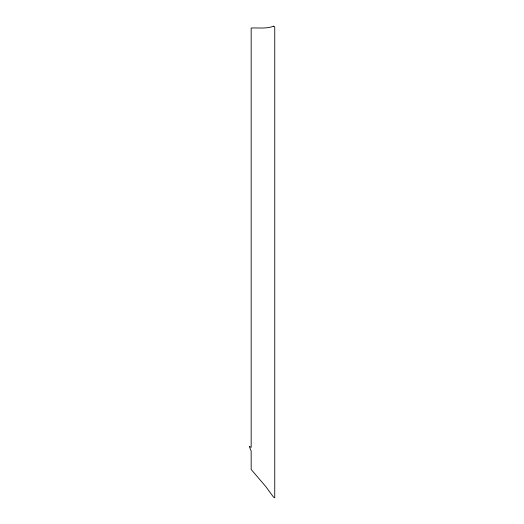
<?xml version="1.0" encoding="UTF-8"?>
<svg xmlns="http://www.w3.org/2000/svg" width="524" height="524" viewBox="0 0 524 524"><rect width="100%" height="100%" fill="white"/><g stroke="black" fill="none" stroke-linecap="round" stroke-linejoin="round"><path stroke-width="0.79" d="M273.469 26.2C266.447 29.03 258.548 27.608 251.166 28.041L251.166 447.404L249.254 446.297L251.166 451.079L251.166 469.471L265.904 486.717L273.469 497.066L274.746 497.8L274.746 26.934L273.469 26.2"/></g></svg>
